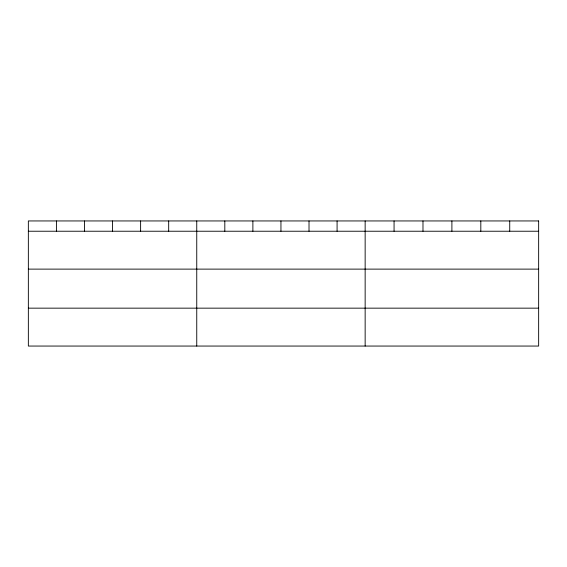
<?xml version="1.0" encoding="UTF-8"?>
<svg xmlns="http://www.w3.org/2000/svg" width="567" height="567" viewBox="0 0 567 567"><rect width="100%" height="100%" fill="white"/><g stroke="black" fill="none" stroke-linecap="round" stroke-linejoin="round"><path stroke-width="0.85" d="M28.35 231.23L538.65 231.23M28.35 269.119L538.65 269.119M28.35 308.157L538.65 308.157M509.733 220.946L509.733 231.23M480.816 220.946L480.816 231.23M451.899 220.946L451.899 231.23M422.982 220.946L422.982 231.23M394.065 220.946L394.065 231.23M365.148 220.946L365.148 346.054M337.082 220.946L337.082 231.23M309.015 220.946L309.015 231.23M280.948 220.946L280.948 231.23M252.882 220.946L252.882 231.23M224.815 220.946L224.815 231.23M196.749 220.946L196.749 346.054M168.683 220.946L168.683 231.23M140.616 220.946L140.616 231.23M112.55 220.946L112.55 231.23M84.483 220.946L84.483 231.23M56.416 220.946L56.416 231.23M538.65 220.946L28.35 220.946L28.35 346.054L538.65 346.054L538.65 220.946"/></g></svg>
